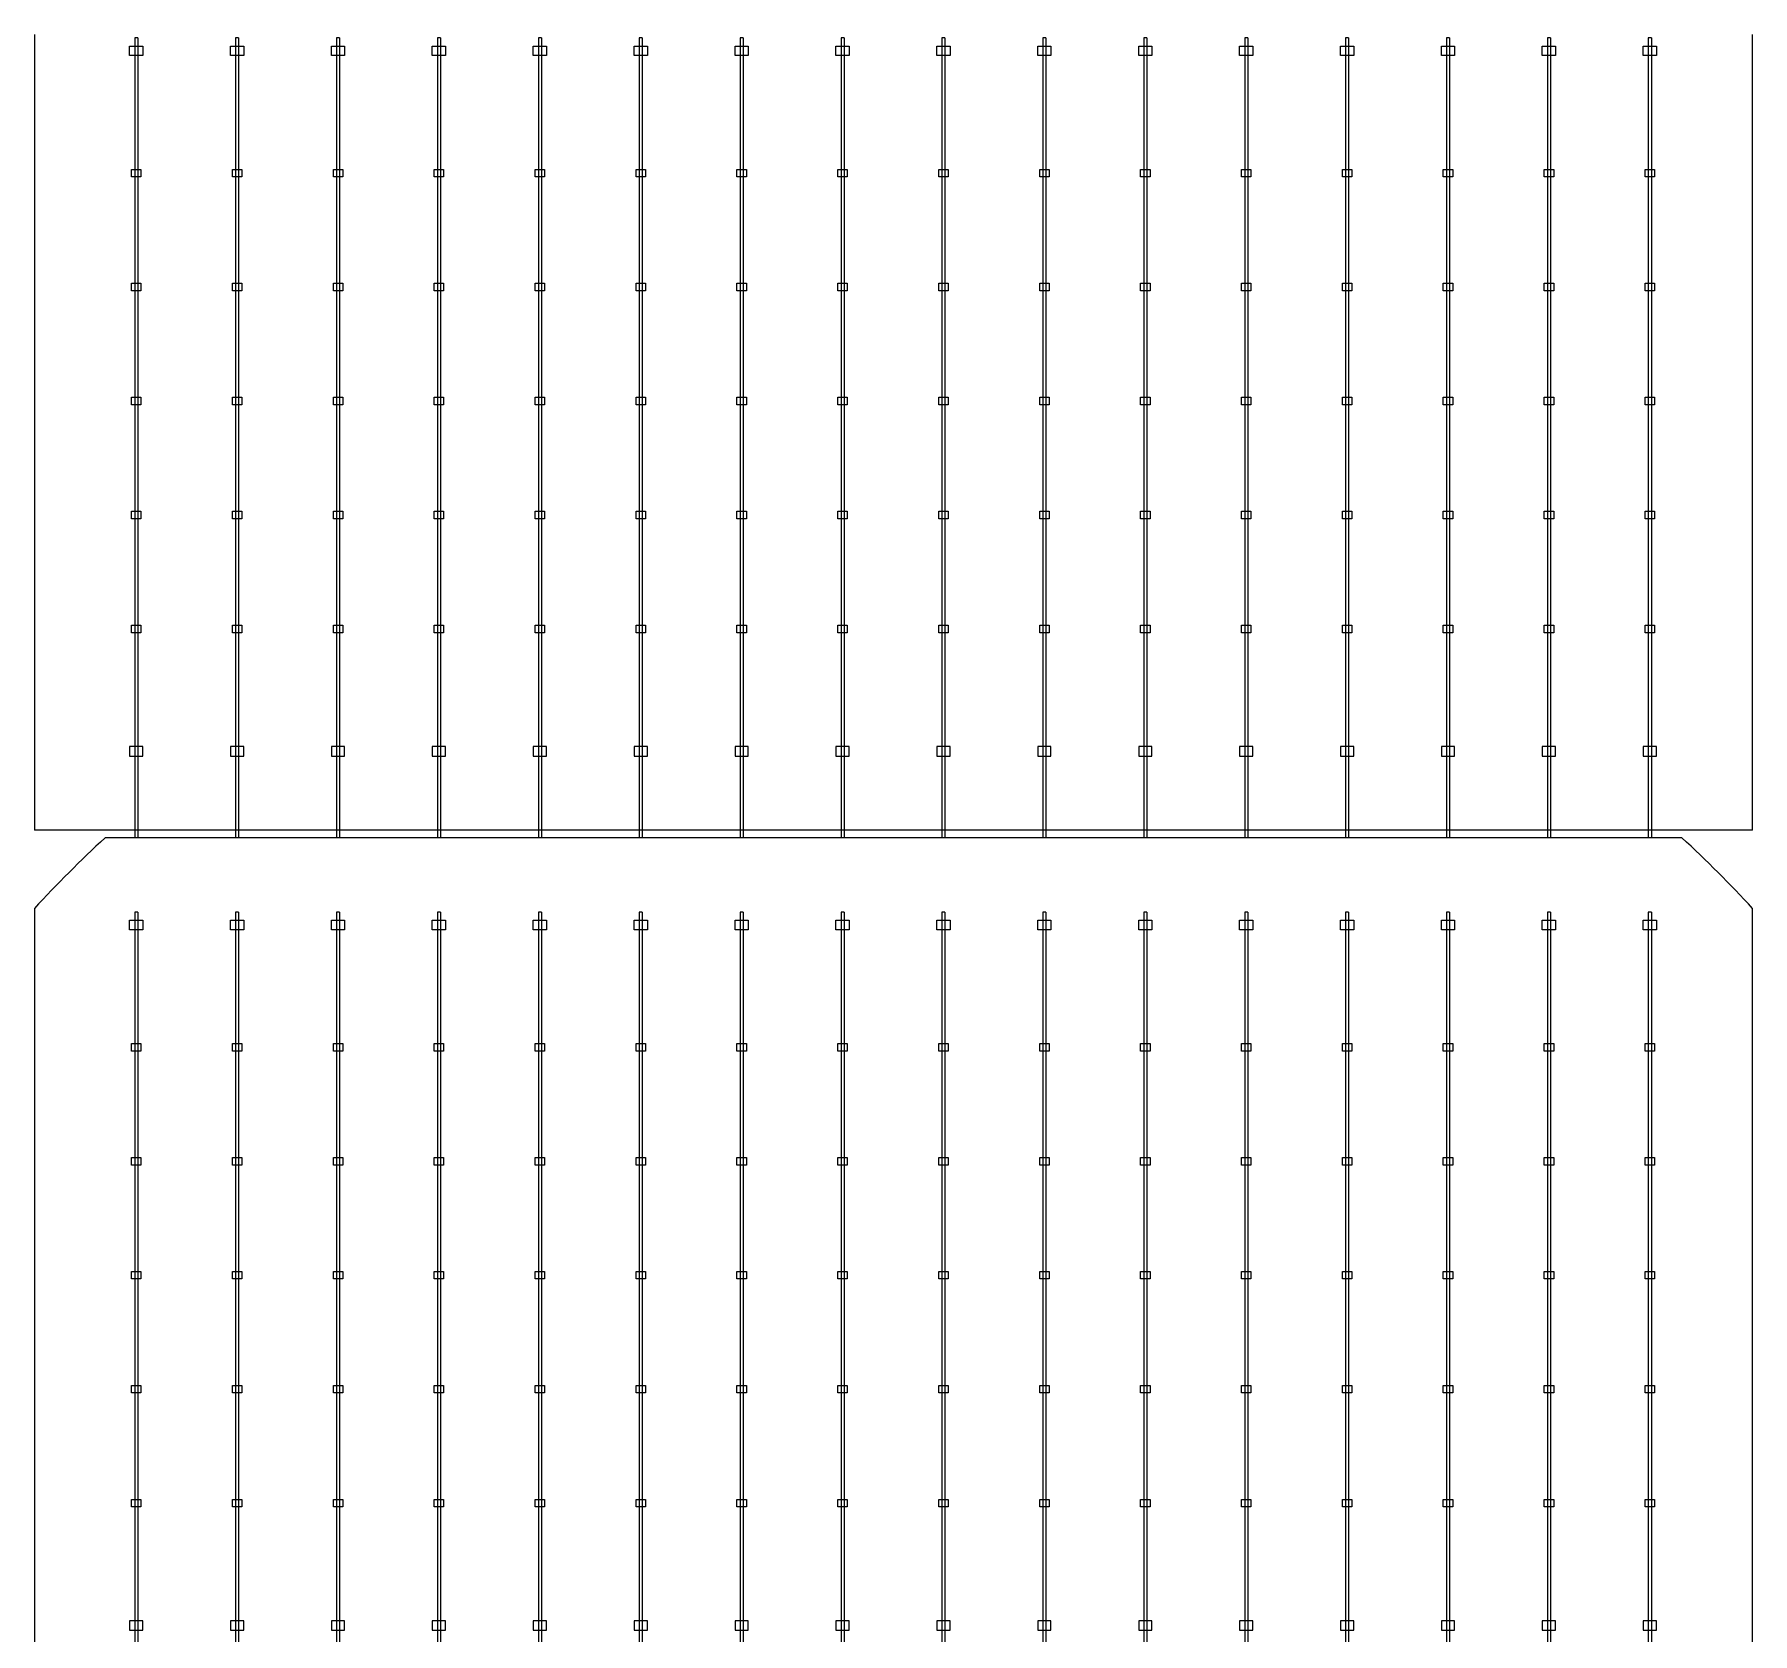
# Model space of a CAD drawing. Header units: millimetres. Extents: x 10297564 to 11610295, y -9287743 to -8409454.
# Drawn here: x 10398176 to 10400717, y -9086354 to -9083989 of the extents above; entities that cross this region are included whole.
import ezdxf

# ---------------------------------------------------------------- set-up
doc = ezdxf.new("R2010")
doc.units = ezdxf.units.MM
doc.header["$LTSCALE"] = 100

msp = doc.modelspace()

# ---------------------------------------------------------------- linework, layer by layer
for p, q in [((10398324.3, -9083994.3), (10398324.3, -9085177.2)), ((10398328.8, -9083994.3), (10398328.8, -9085177.2)), ((10398473.5, -9083994.3), (10398473.5, -9085177.2)), ((10398478, -9083994.3), (10398478, -9085177.2)), ((10398622.8, -9083994.3), (10398622.8, -9085177.2)), ((10398627.3, -9083994.3), (10398627.3, -9085177.2)), ((10398772, -9083994.3), (10398772, -9085177.2)), ((10398776.5, -9083994.3), (10398776.5, -9085177.2)), ((10398921.3, -9083994.3), (10398921.3, -9085177.2)), ((10398925.8, -9083994.3), (10398925.8, -9085177.2)), ((10399070.5, -9083994.3), (10399070.5, -9085177.2)), ((10399075, -9083994.3), (10399075, -9085177.2)), ((10399219.8, -9083994.3), (10399219.8, -9085177.2)), ((10399224.2, -9083994.3), (10399224.2, -9085177.2)), ((10399369, -9083994.3), (10399369, -9085177.2)), ((10399373.5, -9083994.3), (10399373.5, -9085177.2)), ((10399518.3, -9083994.3), (10399518.3, -9085177.2)), ((10399522.7, -9083994.3), (10399522.7, -9085177.2)), ((10399667.5, -9083994.3), (10399667.5, -9085177.2)), ((10399672, -9083994.3), (10399672, -9085177.2)), ((10399816.8, -9083994.3), (10399816.8, -9085177.2)), ((10399821.2, -9083994.3), (10399821.2, -9085177.2)), ((10399966, -9083994.3), (10399966, -9085177.2)), ((10399970.5, -9083994.3), (10399970.5, -9085177.2)), ((10400115.3, -9083994.3), (10400115.3, -9085177.2)), ((10400119.7, -9083994.3), (10400119.7, -9085177.2)), ((10400264.5, -9083994.3), (10400264.5, -9085177.2)), ((10400269, -9083994.3), (10400269, -9085177.2)), ((10400413.8, -9083994.3), (10400413.8, -9085177.2)), ((10400418.2, -9083994.3), (10400418.2, -9085177.2)), ((10400563, -9083994.3), (10400563, -9085177.2)), ((10400567.5, -9083994.3), (10400567.5, -9085177.2)), ((10400717.3, -9085165.9), (10398175.9, -9085165.9)), ((10398324.3, -9085286.9), (10398324.3, -9086469.8)), ((10398328.8, -9085286.9), (10398328.8, -9086469.8)), ((10398473.5, -9085286.9), (10398473.5, -9086469.8)), ((10398478, -9085286.9), (10398478, -9086469.8)), ((10398622.8, -9085286.9), (10398622.8, -9086469.8)), ((10398627.3, -9085286.9), (10398627.3, -9086469.8)), ((10398772, -9085286.9), (10398772, -9086469.8)), ((10398776.5, -9085286.9), (10398776.5, -9086469.8)), ((10398921.3, -9085286.9), (10398921.3, -9086469.8)), ((10398925.8, -9085286.9), (10398925.8, -9086469.8)), ((10399070.5, -9085286.9), (10399070.5, -9086469.8)), ((10399075, -9085286.9), (10399075, -9086469.8)), ((10399219.8, -9085286.9), (10399219.8, -9086469.8)), ((10399224.2, -9085286.9), (10399224.2, -9086469.8)), ((10399369, -9085286.9), (10399369, -9086469.8)), ((10399373.5, -9085286.9), (10399373.5, -9086469.8)), ((10399518.3, -9085286.9), (10399518.3, -9086469.8)), ((10399522.7, -9085286.9), (10399522.7, -9086469.8)), ((10399667.5, -9085286.9), (10399667.5, -9086469.8)), ((10399672, -9085286.9), (10399672, -9086469.8)), ((10399816.8, -9085286.9), (10399816.8, -9086469.8)), ((10399821.2, -9085286.9), (10399821.2, -9086469.8)), ((10399966, -9085286.9), (10399966, -9086469.8)), ((10399970.5, -9085286.9), (10399970.5, -9086469.8)), ((10400115.3, -9085286.9), (10400115.3, -9086469.8)), ((10400119.7, -9085286.9), (10400119.7, -9086469.8)), ((10400264.5, -9085286.9), (10400264.5, -9086469.8)), ((10400269, -9085286.9), (10400269, -9086469.8)), ((10400413.8, -9085286.9), (10400413.8, -9086469.8)), ((10400418.2, -9085286.9), (10400418.2, -9086469.8)), ((10400563, -9085286.9), (10400563, -9086469.8)), ((10400567.5, -9085286.9), (10400567.5, -9086469.8))]:
    msp.add_line(p, q)
for points in [[(10398175.9, -9083989.1), (10398175.9, -9085165.9)], [(10398328.8, -9083994.3), (10398324.3, -9083994.3)], [(10398478, -9083994.3), (10398473.5, -9083994.3)], [(10398627.3, -9083994.3), (10398622.8, -9083994.3)], [(10398776.5, -9083994.3), (10398772, -9083994.3)], [(10398925.8, -9083994.3), (10398921.3, -9083994.3)], [(10399075, -9083994.3), (10399070.5, -9083994.3)], [(10399224.2, -9083994.3), (10399219.8, -9083994.3)], [(10399373.5, -9083994.3), (10399369, -9083994.3)], [(10399522.7, -9083994.3), (10399518.3, -9083994.3)], [(10399672, -9083994.3), (10399667.5, -9083994.3)], [(10399821.2, -9083994.3), (10399816.8, -9083994.3)], [(10399970.5, -9083994.3), (10399966, -9083994.3)], [(10400119.7, -9083994.3), (10400115.3, -9083994.3)], [(10400269, -9083994.3), (10400264.5, -9083994.3)], [(10400418.2, -9083994.3), (10400413.8, -9083994.3)], [(10400567.5, -9083994.3), (10400563, -9083994.3)], [(10400717.3, -9085165.9), (10400717.3, -9083989.1)], [(10400612.6, -9085177.1), (10398280.6, -9085177.1)], [(10398175.9, -9085281.8), (10398175.9, -9086458.6)], [(10398328.8, -9085286.9), (10398324.3, -9085286.9)], [(10398478, -9085286.9), (10398473.5, -9085286.9)], [(10398627.3, -9085286.9), (10398622.8, -9085286.9)], [(10398776.5, -9085286.9), (10398772, -9085286.9)], [(10398925.8, -9085286.9), (10398921.3, -9085286.9)], [(10399075, -9085286.9), (10399070.5, -9085286.9)], [(10399224.2, -9085286.9), (10399219.8, -9085286.9)], [(10399373.5, -9085286.9), (10399369, -9085286.9)], [(10399522.7, -9085286.9), (10399518.3, -9085286.9)], [(10399672, -9085286.9), (10399667.5, -9085286.9)], [(10399821.2, -9085286.9), (10399816.8, -9085286.9)], [(10399970.5, -9085286.9), (10399966, -9085286.9)], [(10400119.7, -9085286.9), (10400115.3, -9085286.9)], [(10400269, -9085286.9), (10400264.5, -9085286.9)], [(10400418.2, -9085286.9), (10400413.8, -9085286.9)], [(10400567.5, -9085286.9), (10400563, -9085286.9)], [(10400717.3, -9086458.6), (10400717.3, -9085281.8)]]:
    msp.add_lwpolyline(points)
for points in [[(10398316.8, -9084020.3), (10398316.8, -9084006.4), (10398336.3, -9084006.4), (10398336.3, -9084020.3)], [(10398466, -9084020.3), (10398466, -9084006.4), (10398485.5, -9084006.4), (10398485.5, -9084020.3)], [(10398615.3, -9084020.3), (10398615.3, -9084006.4), (10398634.8, -9084006.4), (10398634.8, -9084020.3)], [(10398764.5, -9084020.3), (10398764.5, -9084006.4), (10398784, -9084006.4), (10398784, -9084020.3)], [(10398913.8, -9084020.3), (10398913.8, -9084006.4), (10398933.3, -9084006.4), (10398933.3, -9084020.3)], [(10399063, -9084020.3), (10399063, -9084006.4), (10399082.5, -9084006.4), (10399082.5, -9084020.3)], [(10399212.3, -9084020.3), (10399212.3, -9084006.4), (10399231.8, -9084006.4), (10399231.8, -9084020.3)], [(10399361.5, -9084020.3), (10399361.5, -9084006.4), (10399381, -9084006.4), (10399381, -9084020.3)], [(10399510.7, -9084020.3), (10399510.7, -9084006.4), (10399530.3, -9084006.4), (10399530.3, -9084020.3)], [(10399660, -9084020.3), (10399660, -9084006.4), (10399679.5, -9084006.4), (10399679.5, -9084020.3)], [(10399809.2, -9084020.3), (10399809.2, -9084006.4), (10399828.8, -9084006.4), (10399828.8, -9084020.3)], [(10399958.5, -9084020.3), (10399958.5, -9084006.4), (10399978, -9084006.4), (10399978, -9084020.3)], [(10400107.7, -9084020.3), (10400107.7, -9084006.4), (10400127.3, -9084006.4), (10400127.3, -9084020.3)], [(10400257, -9084020.3), (10400257, -9084006.4), (10400276.5, -9084006.4), (10400276.5, -9084020.3)], [(10400406.2, -9084020.3), (10400406.2, -9084006.4), (10400425.8, -9084006.4), (10400425.8, -9084020.3)], [(10400555.5, -9084020.3), (10400555.5, -9084006.4), (10400575, -9084006.4), (10400575, -9084020.3)], [(10398333.5, -9084199.9), (10398319.6, -9084199.9), (10398319.6, -9084188.7), (10398333.5, -9084188.7)], [(10398482.8, -9084199.9), (10398468.8, -9084199.9), (10398468.8, -9084188.7), (10398482.8, -9084188.7)], [(10398632, -9084199.9), (10398618.1, -9084199.9), (10398618.1, -9084188.7), (10398632, -9084188.7)], [(10398781.2, -9084199.9), (10398767.3, -9084199.9), (10398767.3, -9084188.7), (10398781.2, -9084188.7)], [(10398930.5, -9084199.9), (10398916.5, -9084199.9), (10398916.5, -9084188.7), (10398930.5, -9084188.7)], [(10399079.7, -9084199.9), (10399065.8, -9084199.9), (10399065.8, -9084188.7), (10399079.7, -9084188.7)], [(10399229, -9084199.9), (10399215, -9084199.9), (10399215, -9084188.7), (10399229, -9084188.7)], [(10399378.2, -9084199.9), (10399364.3, -9084199.9), (10399364.3, -9084188.7), (10399378.2, -9084188.7)], [(10399527.5, -9084199.9), (10399513.5, -9084199.9), (10399513.5, -9084188.7), (10399527.5, -9084188.7)], [(10399676.7, -9084199.9), (10399662.8, -9084199.9), (10399662.8, -9084188.7), (10399676.7, -9084188.7)], [(10399826, -9084199.9), (10399812, -9084199.9), (10399812, -9084188.7), (10399826, -9084188.7)], [(10399975.2, -9084199.9), (10399961.3, -9084199.9), (10399961.3, -9084188.7), (10399975.2, -9084188.7)], [(10400124.5, -9084199.9), (10400110.5, -9084199.9), (10400110.5, -9084188.7), (10400124.5, -9084188.7)], [(10400273.7, -9084199.9), (10400259.8, -9084199.9), (10400259.8, -9084188.7), (10400273.7, -9084188.7)], [(10400423, -9084199.9), (10400409, -9084199.9), (10400409, -9084188.7), (10400423, -9084188.7)], [(10400572.2, -9084199.9), (10400558.3, -9084199.9), (10400558.3, -9084188.7), (10400572.2, -9084188.7)], [(10398333.5, -9084368.4), (10398319.6, -9084368.4), (10398319.6, -9084357.2), (10398333.5, -9084357.2)], [(10398482.8, -9084368.4), (10398468.8, -9084368.4), (10398468.8, -9084357.2), (10398482.8, -9084357.2)], [(10398632, -9084368.4), (10398618.1, -9084368.4), (10398618.1, -9084357.2), (10398632, -9084357.2)], [(10398781.2, -9084368.4), (10398767.3, -9084368.4), (10398767.3, -9084357.2), (10398781.2, -9084357.2)], [(10398930.5, -9084368.4), (10398916.5, -9084368.4), (10398916.5, -9084357.2), (10398930.5, -9084357.2)], [(10399079.7, -9084368.4), (10399065.8, -9084368.4), (10399065.8, -9084357.2), (10399079.7, -9084357.2)], [(10399229, -9084368.4), (10399215, -9084368.4), (10399215, -9084357.2), (10399229, -9084357.2)], [(10399378.2, -9084368.4), (10399364.3, -9084368.4), (10399364.3, -9084357.2), (10399378.2, -9084357.2)], [(10399527.5, -9084368.4), (10399513.5, -9084368.4), (10399513.5, -9084357.2), (10399527.5, -9084357.2)], [(10399676.7, -9084368.4), (10399662.8, -9084368.4), (10399662.8, -9084357.2), (10399676.7, -9084357.2)], [(10399826, -9084368.4), (10399812, -9084368.4), (10399812, -9084357.2), (10399826, -9084357.2)], [(10399975.2, -9084368.4), (10399961.3, -9084368.4), (10399961.3, -9084357.2), (10399975.2, -9084357.2)], [(10400124.5, -9084368.4), (10400110.5, -9084368.4), (10400110.5, -9084357.2), (10400124.5, -9084357.2)], [(10400273.7, -9084368.4), (10400259.8, -9084368.4), (10400259.8, -9084357.2), (10400273.7, -9084357.2)], [(10400423, -9084368.4), (10400409, -9084368.4), (10400409, -9084357.2), (10400423, -9084357.2)], [(10400572.2, -9084368.4), (10400558.3, -9084368.4), (10400558.3, -9084357.2), (10400572.2, -9084357.2)], [(10398333.5, -9084536.9), (10398319.6, -9084536.9), (10398319.6, -9084525.7), (10398333.5, -9084525.7)], [(10398482.8, -9084536.9), (10398468.8, -9084536.9), (10398468.8, -9084525.7), (10398482.8, -9084525.7)], [(10398632, -9084536.9), (10398618.1, -9084536.9), (10398618.1, -9084525.7), (10398632, -9084525.7)], [(10398781.2, -9084536.9), (10398767.3, -9084536.9), (10398767.3, -9084525.7), (10398781.2, -9084525.7)], [(10398930.5, -9084536.9), (10398916.5, -9084536.9), (10398916.5, -9084525.7), (10398930.5, -9084525.7)], [(10399079.7, -9084536.9), (10399065.8, -9084536.9), (10399065.8, -9084525.7), (10399079.7, -9084525.7)], [(10399229, -9084536.9), (10399215, -9084536.9), (10399215, -9084525.7), (10399229, -9084525.7)], [(10399378.2, -9084536.9), (10399364.3, -9084536.9), (10399364.3, -9084525.7), (10399378.2, -9084525.7)], [(10399527.5, -9084536.9), (10399513.5, -9084536.9), (10399513.5, -9084525.7), (10399527.5, -9084525.7)], [(10399676.7, -9084536.9), (10399662.8, -9084536.9), (10399662.8, -9084525.7), (10399676.7, -9084525.7)], [(10399826, -9084536.9), (10399812, -9084536.9), (10399812, -9084525.7), (10399826, -9084525.7)], [(10399975.2, -9084536.9), (10399961.3, -9084536.9), (10399961.3, -9084525.7), (10399975.2, -9084525.7)], [(10400124.5, -9084536.9), (10400110.5, -9084536.9), (10400110.5, -9084525.7), (10400124.5, -9084525.7)], [(10400273.7, -9084536.9), (10400259.8, -9084536.9), (10400259.8, -9084525.7), (10400273.7, -9084525.7)], [(10400423, -9084536.9), (10400409, -9084536.9), (10400409, -9084525.7), (10400423, -9084525.7)], [(10400572.2, -9084536.9), (10400558.3, -9084536.9), (10400558.3, -9084525.7), (10400572.2, -9084525.7)], [(10398333.5, -9084705.4), (10398319.6, -9084705.4), (10398319.6, -9084694.2), (10398333.5, -9084694.2)], [(10398482.8, -9084705.4), (10398468.8, -9084705.4), (10398468.8, -9084694.2), (10398482.8, -9084694.2)], [(10398632, -9084705.4), (10398618.1, -9084705.4), (10398618.1, -9084694.2), (10398632, -9084694.2)], [(10398781.2, -9084705.4), (10398767.3, -9084705.4), (10398767.3, -9084694.2), (10398781.2, -9084694.2)], [(10398930.5, -9084705.4), (10398916.5, -9084705.4), (10398916.5, -9084694.2), (10398930.5, -9084694.2)], [(10399079.7, -9084705.4), (10399065.8, -9084705.4), (10399065.8, -9084694.2), (10399079.7, -9084694.2)], [(10399229, -9084705.4), (10399215, -9084705.4), (10399215, -9084694.2), (10399229, -9084694.2)], [(10399378.2, -9084705.4), (10399364.3, -9084705.4), (10399364.3, -9084694.2), (10399378.2, -9084694.2)], [(10399527.5, -9084705.4), (10399513.5, -9084705.4), (10399513.5, -9084694.2), (10399527.5, -9084694.2)], [(10399676.7, -9084705.4), (10399662.8, -9084705.4), (10399662.8, -9084694.2), (10399676.7, -9084694.2)], [(10399826, -9084705.4), (10399812, -9084705.4), (10399812, -9084694.2), (10399826, -9084694.2)], [(10399975.2, -9084705.4), (10399961.3, -9084705.4), (10399961.3, -9084694.2), (10399975.2, -9084694.2)], [(10400124.5, -9084705.4), (10400110.5, -9084705.4), (10400110.5, -9084694.2), (10400124.5, -9084694.2)], [(10400273.7, -9084705.4), (10400259.8, -9084705.4), (10400259.8, -9084694.2), (10400273.7, -9084694.2)], [(10400423, -9084705.4), (10400409, -9084705.4), (10400409, -9084694.2), (10400423, -9084694.2)], [(10400572.2, -9084705.4), (10400558.3, -9084705.4), (10400558.3, -9084694.2), (10400572.2, -9084694.2)], [(10398333.5, -9084873.8), (10398319.6, -9084873.8), (10398319.6, -9084862.7), (10398333.5, -9084862.7)], [(10398482.8, -9084873.8), (10398468.8, -9084873.8), (10398468.8, -9084862.7), (10398482.8, -9084862.7)], [(10398632, -9084873.8), (10398618.1, -9084873.8), (10398618.1, -9084862.7), (10398632, -9084862.7)], [(10398781.2, -9084873.8), (10398767.3, -9084873.8), (10398767.3, -9084862.7), (10398781.2, -9084862.7)], [(10398930.5, -9084873.8), (10398916.5, -9084873.8), (10398916.5, -9084862.7), (10398930.5, -9084862.7)], [(10399079.7, -9084873.8), (10399065.8, -9084873.8), (10399065.8, -9084862.7), (10399079.7, -9084862.7)], [(10399229, -9084873.8), (10399215, -9084873.8), (10399215, -9084862.7), (10399229, -9084862.7)], [(10399378.2, -9084873.8), (10399364.3, -9084873.8), (10399364.3, -9084862.7), (10399378.2, -9084862.7)], [(10399527.5, -9084873.8), (10399513.5, -9084873.8), (10399513.5, -9084862.7), (10399527.5, -9084862.7)], [(10399676.7, -9084873.8), (10399662.8, -9084873.8), (10399662.8, -9084862.7), (10399676.7, -9084862.7)], [(10399826, -9084873.8), (10399812, -9084873.8), (10399812, -9084862.7), (10399826, -9084862.7)], [(10399975.2, -9084873.8), (10399961.3, -9084873.8), (10399961.3, -9084862.7), (10399975.2, -9084862.7)], [(10400124.5, -9084873.8), (10400110.5, -9084873.8), (10400110.5, -9084862.7), (10400124.5, -9084862.7)], [(10400273.7, -9084873.8), (10400259.8, -9084873.8), (10400259.8, -9084862.7), (10400273.7, -9084862.7)], [(10400423, -9084873.8), (10400409, -9084873.8), (10400409, -9084862.7), (10400423, -9084862.7)], [(10400572.2, -9084873.8), (10400558.3, -9084873.8), (10400558.3, -9084862.7), (10400572.2, -9084862.7)], [(10398316.8, -9085042.2), (10398316.8, -9085056.2), (10398336.3, -9085056.2), (10398336.3, -9085042.2)], [(10398466, -9085042.2), (10398466, -9085056.2), (10398485.5, -9085056.2), (10398485.5, -9085042.2)], [(10398615.3, -9085042.2), (10398615.3, -9085056.2), (10398634.8, -9085056.2), (10398634.8, -9085042.2)], [(10398764.5, -9085042.2), (10398764.5, -9085056.2), (10398784, -9085056.2), (10398784, -9085042.2)], [(10398913.8, -9085042.2), (10398913.8, -9085056.2), (10398933.3, -9085056.2), (10398933.3, -9085042.2)], [(10399063, -9085042.2), (10399063, -9085056.2), (10399082.5, -9085056.2), (10399082.5, -9085042.2)], [(10399212.3, -9085042.2), (10399212.3, -9085056.2), (10399231.8, -9085056.2), (10399231.8, -9085042.2)], [(10399361.5, -9085042.2), (10399361.5, -9085056.2), (10399381, -9085056.2), (10399381, -9085042.2)], [(10399510.7, -9085042.2), (10399510.7, -9085056.2), (10399530.3, -9085056.2), (10399530.3, -9085042.2)], [(10399660, -9085042.2), (10399660, -9085056.2), (10399679.5, -9085056.2), (10399679.5, -9085042.2)], [(10399809.2, -9085042.2), (10399809.2, -9085056.2), (10399828.8, -9085056.2), (10399828.8, -9085042.2)], [(10399958.5, -9085042.2), (10399958.5, -9085056.2), (10399978, -9085056.2), (10399978, -9085042.2)], [(10400107.7, -9085042.2), (10400107.7, -9085056.2), (10400127.3, -9085056.2), (10400127.3, -9085042.2)], [(10400257, -9085042.2), (10400257, -9085056.2), (10400276.5, -9085056.2), (10400276.5, -9085042.2)], [(10400406.2, -9085042.2), (10400406.2, -9085056.2), (10400425.8, -9085056.2), (10400425.8, -9085042.2)], [(10400555.5, -9085042.2), (10400555.5, -9085056.2), (10400575, -9085056.2), (10400575, -9085042.2)], [(10398316.8, -9085313), (10398316.8, -9085299.1), (10398336.3, -9085299.1), (10398336.3, -9085313)], [(10398466, -9085313), (10398466, -9085299.1), (10398485.5, -9085299.1), (10398485.5, -9085313)], [(10398615.3, -9085313), (10398615.3, -9085299.1), (10398634.8, -9085299.1), (10398634.8, -9085313)], [(10398764.5, -9085313), (10398764.5, -9085299.1), (10398784, -9085299.1), (10398784, -9085313)], [(10398913.8, -9085313), (10398913.8, -9085299.1), (10398933.3, -9085299.1), (10398933.3, -9085313)], [(10399063, -9085313), (10399063, -9085299.1), (10399082.5, -9085299.1), (10399082.5, -9085313)], [(10399212.3, -9085313), (10399212.3, -9085299.1), (10399231.8, -9085299.1), (10399231.8, -9085313)], [(10399361.5, -9085313), (10399361.5, -9085299.1), (10399381, -9085299.1), (10399381, -9085313)], [(10399510.7, -9085313), (10399510.7, -9085299.1), (10399530.3, -9085299.1), (10399530.3, -9085313)], [(10399660, -9085313), (10399660, -9085299.1), (10399679.5, -9085299.1), (10399679.5, -9085313)], [(10399809.2, -9085313), (10399809.2, -9085299.1), (10399828.8, -9085299.1), (10399828.8, -9085313)], [(10399958.5, -9085313), (10399958.5, -9085299.1), (10399978, -9085299.1), (10399978, -9085313)], [(10400107.7, -9085313), (10400107.7, -9085299.1), (10400127.3, -9085299.1), (10400127.3, -9085313)], [(10400257, -9085313), (10400257, -9085299.1), (10400276.5, -9085299.1), (10400276.5, -9085313)], [(10400406.2, -9085313), (10400406.2, -9085299.1), (10400425.8, -9085299.1), (10400425.8, -9085313)], [(10400555.5, -9085313), (10400555.5, -9085299.1), (10400575, -9085299.1), (10400575, -9085313)], [(10398333.5, -9085492.5), (10398319.6, -9085492.5), (10398319.6, -9085481.4), (10398333.5, -9085481.4)], [(10398482.8, -9085492.5), (10398468.8, -9085492.5), (10398468.8, -9085481.4), (10398482.8, -9085481.4)], [(10398632, -9085492.5), (10398618.1, -9085492.5), (10398618.1, -9085481.4), (10398632, -9085481.4)], [(10398781.2, -9085492.5), (10398767.3, -9085492.5), (10398767.3, -9085481.4), (10398781.2, -9085481.4)], [(10398930.5, -9085492.5), (10398916.5, -9085492.5), (10398916.5, -9085481.4), (10398930.5, -9085481.4)], [(10399079.7, -9085492.5), (10399065.8, -9085492.5), (10399065.8, -9085481.4), (10399079.7, -9085481.4)], [(10399229, -9085492.5), (10399215, -9085492.5), (10399215, -9085481.4), (10399229, -9085481.4)], [(10399378.2, -9085492.5), (10399364.3, -9085492.5), (10399364.3, -9085481.4), (10399378.2, -9085481.4)], [(10399527.5, -9085492.5), (10399513.5, -9085492.5), (10399513.5, -9085481.4), (10399527.5, -9085481.4)], [(10399676.7, -9085492.5), (10399662.8, -9085492.5), (10399662.8, -9085481.4), (10399676.7, -9085481.4)], [(10399826, -9085492.5), (10399812, -9085492.5), (10399812, -9085481.4), (10399826, -9085481.4)], [(10399975.2, -9085492.5), (10399961.3, -9085492.5), (10399961.3, -9085481.4), (10399975.2, -9085481.4)], [(10400124.5, -9085492.5), (10400110.5, -9085492.5), (10400110.5, -9085481.4), (10400124.5, -9085481.4)], [(10400273.7, -9085492.5), (10400259.8, -9085492.5), (10400259.8, -9085481.4), (10400273.7, -9085481.4)], [(10400423, -9085492.5), (10400409, -9085492.5), (10400409, -9085481.4), (10400423, -9085481.4)], [(10400572.2, -9085492.5), (10400558.3, -9085492.5), (10400558.3, -9085481.4), (10400572.2, -9085481.4)], [(10398333.5, -9085661), (10398319.6, -9085661), (10398319.6, -9085649.9), (10398333.5, -9085649.9)], [(10398482.8, -9085661), (10398468.8, -9085661), (10398468.8, -9085649.9), (10398482.8, -9085649.9)], [(10398632, -9085661), (10398618.1, -9085661), (10398618.1, -9085649.9), (10398632, -9085649.9)], [(10398781.2, -9085661), (10398767.3, -9085661), (10398767.3, -9085649.9), (10398781.2, -9085649.9)], [(10398930.5, -9085661), (10398916.5, -9085661), (10398916.5, -9085649.9), (10398930.5, -9085649.9)], [(10399079.7, -9085661), (10399065.8, -9085661), (10399065.8, -9085649.9), (10399079.7, -9085649.9)], [(10399229, -9085661), (10399215, -9085661), (10399215, -9085649.9), (10399229, -9085649.9)], [(10399378.2, -9085661), (10399364.3, -9085661), (10399364.3, -9085649.9), (10399378.2, -9085649.9)], [(10399527.5, -9085661), (10399513.5, -9085661), (10399513.5, -9085649.9), (10399527.5, -9085649.9)], [(10399676.7, -9085661), (10399662.8, -9085661), (10399662.8, -9085649.9), (10399676.7, -9085649.9)], [(10399826, -9085661), (10399812, -9085661), (10399812, -9085649.9), (10399826, -9085649.9)], [(10399975.2, -9085661), (10399961.3, -9085661), (10399961.3, -9085649.9), (10399975.2, -9085649.9)], [(10400124.5, -9085661), (10400110.5, -9085661), (10400110.5, -9085649.9), (10400124.5, -9085649.9)], [(10400273.7, -9085661), (10400259.8, -9085661), (10400259.8, -9085649.9), (10400273.7, -9085649.9)], [(10400423, -9085661), (10400409, -9085661), (10400409, -9085649.9), (10400423, -9085649.9)], [(10400572.2, -9085661), (10400558.3, -9085661), (10400558.3, -9085649.9), (10400572.2, -9085649.9)], [(10398333.5, -9085829.5), (10398319.6, -9085829.5), (10398319.6, -9085818.4), (10398333.5, -9085818.4)], [(10398482.8, -9085829.5), (10398468.8, -9085829.5), (10398468.8, -9085818.4), (10398482.8, -9085818.4)], [(10398632, -9085829.5), (10398618.1, -9085829.5), (10398618.1, -9085818.4), (10398632, -9085818.4)], [(10398781.2, -9085829.5), (10398767.3, -9085829.5), (10398767.3, -9085818.4), (10398781.2, -9085818.4)], [(10398930.5, -9085829.5), (10398916.5, -9085829.5), (10398916.5, -9085818.4), (10398930.5, -9085818.4)], [(10399079.7, -9085829.5), (10399065.8, -9085829.5), (10399065.8, -9085818.4), (10399079.7, -9085818.4)], [(10399229, -9085829.5), (10399215, -9085829.5), (10399215, -9085818.4), (10399229, -9085818.4)], [(10399378.2, -9085829.5), (10399364.3, -9085829.5), (10399364.3, -9085818.4), (10399378.2, -9085818.4)], [(10399527.5, -9085829.5), (10399513.5, -9085829.5), (10399513.5, -9085818.4), (10399527.5, -9085818.4)], [(10399676.7, -9085829.5), (10399662.8, -9085829.5), (10399662.8, -9085818.4), (10399676.7, -9085818.4)], [(10399826, -9085829.5), (10399812, -9085829.5), (10399812, -9085818.4), (10399826, -9085818.4)], [(10399975.2, -9085829.5), (10399961.3, -9085829.5), (10399961.3, -9085818.4), (10399975.2, -9085818.4)], [(10400124.5, -9085829.5), (10400110.5, -9085829.5), (10400110.5, -9085818.4), (10400124.5, -9085818.4)], [(10400273.7, -9085829.5), (10400259.8, -9085829.5), (10400259.8, -9085818.4), (10400273.7, -9085818.4)], [(10400423, -9085829.5), (10400409, -9085829.5), (10400409, -9085818.4), (10400423, -9085818.4)], [(10400572.2, -9085829.5), (10400558.3, -9085829.5), (10400558.3, -9085818.4), (10400572.2, -9085818.4)], [(10398333.5, -9085998), (10398319.6, -9085998), (10398319.6, -9085986.9), (10398333.5, -9085986.9)], [(10398482.8, -9085998), (10398468.8, -9085998), (10398468.8, -9085986.9), (10398482.8, -9085986.9)], [(10398632, -9085998), (10398618.1, -9085998), (10398618.1, -9085986.9), (10398632, -9085986.9)], [(10398781.2, -9085998), (10398767.3, -9085998), (10398767.3, -9085986.9), (10398781.2, -9085986.9)], [(10398930.5, -9085998), (10398916.5, -9085998), (10398916.5, -9085986.9), (10398930.5, -9085986.9)], [(10399079.7, -9085998), (10399065.8, -9085998), (10399065.8, -9085986.9), (10399079.7, -9085986.9)], [(10399229, -9085998), (10399215, -9085998), (10399215, -9085986.9), (10399229, -9085986.9)], [(10399378.2, -9085998), (10399364.3, -9085998), (10399364.3, -9085986.9), (10399378.2, -9085986.9)], [(10399527.5, -9085998), (10399513.5, -9085998), (10399513.5, -9085986.9), (10399527.5, -9085986.9)], [(10399676.7, -9085998), (10399662.8, -9085998), (10399662.8, -9085986.9), (10399676.7, -9085986.9)], [(10399826, -9085998), (10399812, -9085998), (10399812, -9085986.9), (10399826, -9085986.9)], [(10399975.2, -9085998), (10399961.3, -9085998), (10399961.3, -9085986.9), (10399975.2, -9085986.9)], [(10400124.5, -9085998), (10400110.5, -9085998), (10400110.5, -9085986.9), (10400124.5, -9085986.9)], [(10400273.7, -9085998), (10400259.8, -9085998), (10400259.8, -9085986.9), (10400273.7, -9085986.9)], [(10400423, -9085998), (10400409, -9085998), (10400409, -9085986.9), (10400423, -9085986.9)], [(10400572.2, -9085998), (10400558.3, -9085998), (10400558.3, -9085986.9), (10400572.2, -9085986.9)], [(10398333.5, -9086166.5), (10398319.6, -9086166.5), (10398319.6, -9086155.4), (10398333.5, -9086155.4)], [(10398482.8, -9086166.5), (10398468.8, -9086166.5), (10398468.8, -9086155.4), (10398482.8, -9086155.4)], [(10398632, -9086166.5), (10398618.1, -9086166.5), (10398618.1, -9086155.4), (10398632, -9086155.4)], [(10398781.2, -9086166.5), (10398767.3, -9086166.5), (10398767.3, -9086155.4), (10398781.2, -9086155.4)], [(10398930.5, -9086166.5), (10398916.5, -9086166.5), (10398916.5, -9086155.4), (10398930.5, -9086155.4)], [(10399079.7, -9086166.5), (10399065.8, -9086166.5), (10399065.8, -9086155.4), (10399079.7, -9086155.4)], [(10399229, -9086166.5), (10399215, -9086166.5), (10399215, -9086155.4), (10399229, -9086155.4)], [(10399378.2, -9086166.5), (10399364.3, -9086166.5), (10399364.3, -9086155.4), (10399378.2, -9086155.4)], [(10399527.5, -9086166.5), (10399513.5, -9086166.5), (10399513.5, -9086155.4), (10399527.5, -9086155.4)], [(10399676.7, -9086166.5), (10399662.8, -9086166.5), (10399662.8, -9086155.4), (10399676.7, -9086155.4)], [(10399826, -9086166.5), (10399812, -9086166.5), (10399812, -9086155.4), (10399826, -9086155.4)], [(10399975.2, -9086166.5), (10399961.3, -9086166.5), (10399961.3, -9086155.4), (10399975.2, -9086155.4)], [(10400124.5, -9086166.5), (10400110.5, -9086166.5), (10400110.5, -9086155.4), (10400124.5, -9086155.4)], [(10400273.7, -9086166.5), (10400259.8, -9086166.5), (10400259.8, -9086155.4), (10400273.7, -9086155.4)], [(10400423, -9086166.5), (10400409, -9086166.5), (10400409, -9086155.4), (10400423, -9086155.4)], [(10400572.2, -9086166.5), (10400558.3, -9086166.5), (10400558.3, -9086155.4), (10400572.2, -9086155.4)], [(10398316.8, -9086334.9), (10398316.8, -9086348.8), (10398336.3, -9086348.8), (10398336.3, -9086334.9)], [(10398466, -9086334.9), (10398466, -9086348.8), (10398485.5, -9086348.8), (10398485.5, -9086334.9)], [(10398615.3, -9086334.9), (10398615.3, -9086348.8), (10398634.8, -9086348.8), (10398634.8, -9086334.9)], [(10398764.5, -9086334.9), (10398764.5, -9086348.8), (10398784, -9086348.8), (10398784, -9086334.9)], [(10398913.8, -9086334.9), (10398913.8, -9086348.8), (10398933.3, -9086348.8), (10398933.3, -9086334.9)], [(10399063, -9086334.9), (10399063, -9086348.8), (10399082.5, -9086348.8), (10399082.5, -9086334.9)], [(10399212.3, -9086334.9), (10399212.3, -9086348.8), (10399231.8, -9086348.8), (10399231.8, -9086334.9)], [(10399361.5, -9086334.9), (10399361.5, -9086348.8), (10399381, -9086348.8), (10399381, -9086334.9)], [(10399510.7, -9086334.9), (10399510.7, -9086348.8), (10399530.3, -9086348.8), (10399530.3, -9086334.9)], [(10399660, -9086334.9), (10399660, -9086348.8), (10399679.5, -9086348.8), (10399679.5, -9086334.9)], [(10399809.2, -9086334.9), (10399809.2, -9086348.8), (10399828.8, -9086348.8), (10399828.8, -9086334.9)], [(10399958.5, -9086334.9), (10399958.5, -9086348.8), (10399978, -9086348.8), (10399978, -9086334.9)], [(10400107.7, -9086334.9), (10400107.7, -9086348.8), (10400127.3, -9086348.8), (10400127.3, -9086334.9)], [(10400257, -9086334.9), (10400257, -9086348.8), (10400276.5, -9086348.8), (10400276.5, -9086334.9)], [(10400406.2, -9086334.9), (10400406.2, -9086348.8), (10400425.8, -9086348.8), (10400425.8, -9086334.9)], [(10400555.5, -9086334.9), (10400555.5, -9086348.8), (10400575, -9086348.8), (10400575, -9086334.9)]]:
    msp.add_lwpolyline(points, close=True)
for centre, start, end in [((10399445.2, -9086446.4), 132.5369, 137.4631), ((10399448, -9086446.4), 42.5369, 47.4631)]:
    msp.add_arc(centre, 1722.6, start, end)

doc.saveas('drawing.dxf')
